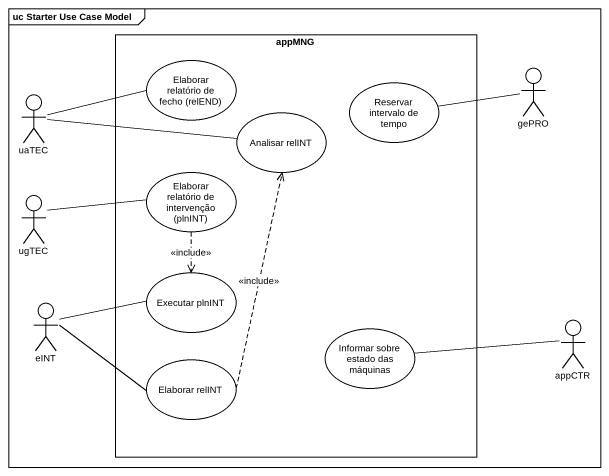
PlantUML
@startuml
mainframe uc Starter Use Case Model
rectangle appMNG {
  usecase "Elaborar relatório de fecho (relEND)" as Elaborar_relatório_de_fecho
  usecase "Analisar relINT" as Analisar_relINT
  usecase "Reservar intervalo de tempo" as Reservar_intervalo_de_tempo
  usecase "Elaborar relatório de intervenção (plnINT)" as Elaborar_relatório_de
  usecase "Executar plnINT" as Executar_plnINT
  usecase "Informar sobre estado das máquinas" as Informar_sobre_estado_das
  usecase "Elaborar relINT" as Elaborar_relINT
}
actor gePRO
actor uaTEC
actor ugTEC
actor eINT
actor appCTR
gePRO -left- Reservar_intervalo_de_tempo
uaTEC -right- Elaborar_relatório_de_fecho
Analisar_relINT -left- uaTEC
Elaborar_relatório_de ..> Executar_plnINT : <<include>>
ugTEC -right- Elaborar_relatório_de
Executar_plnINT -left- eINT
appCTR -left- Informar_sobre_estado_das
Elaborar_relINT .up.> Analisar_relINT : <<include>>
Elaborar_relINT -left- eINT
@enduml
